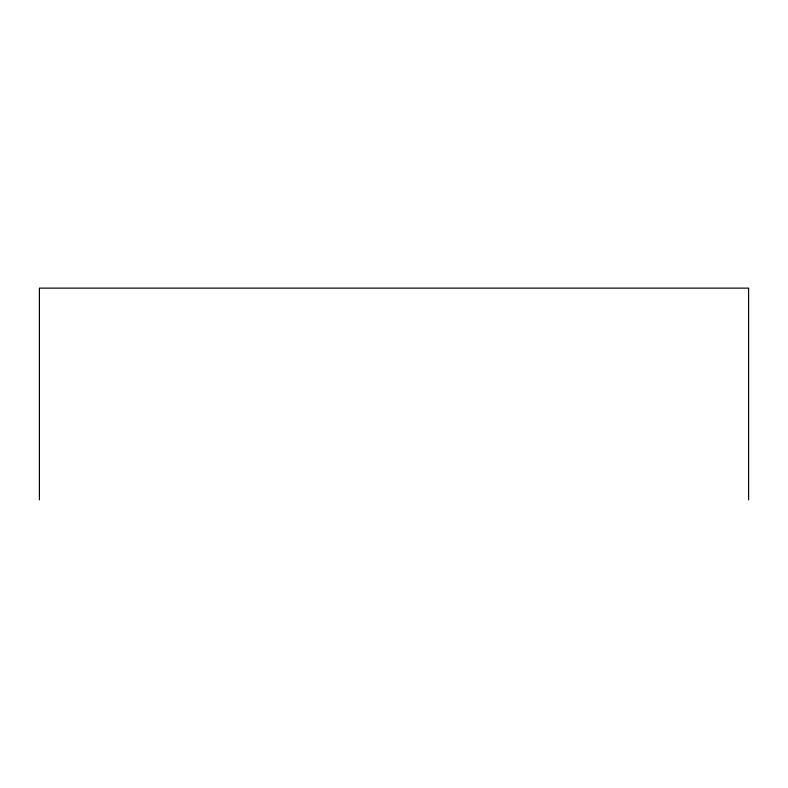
<?xml version="1.0" encoding="UTF-8"?>
<svg xmlns="http://www.w3.org/2000/svg" width="788" height="788" viewBox="0 0 788 788"><rect width="100%" height="100%" fill="white"/><g stroke="black" fill="none" stroke-linecap="round" stroke-linejoin="round"><path stroke-width="1.18" d="M748.6 499.868L748.6 288.132L39.4 288.132L39.4 499.868"/></g></svg>
